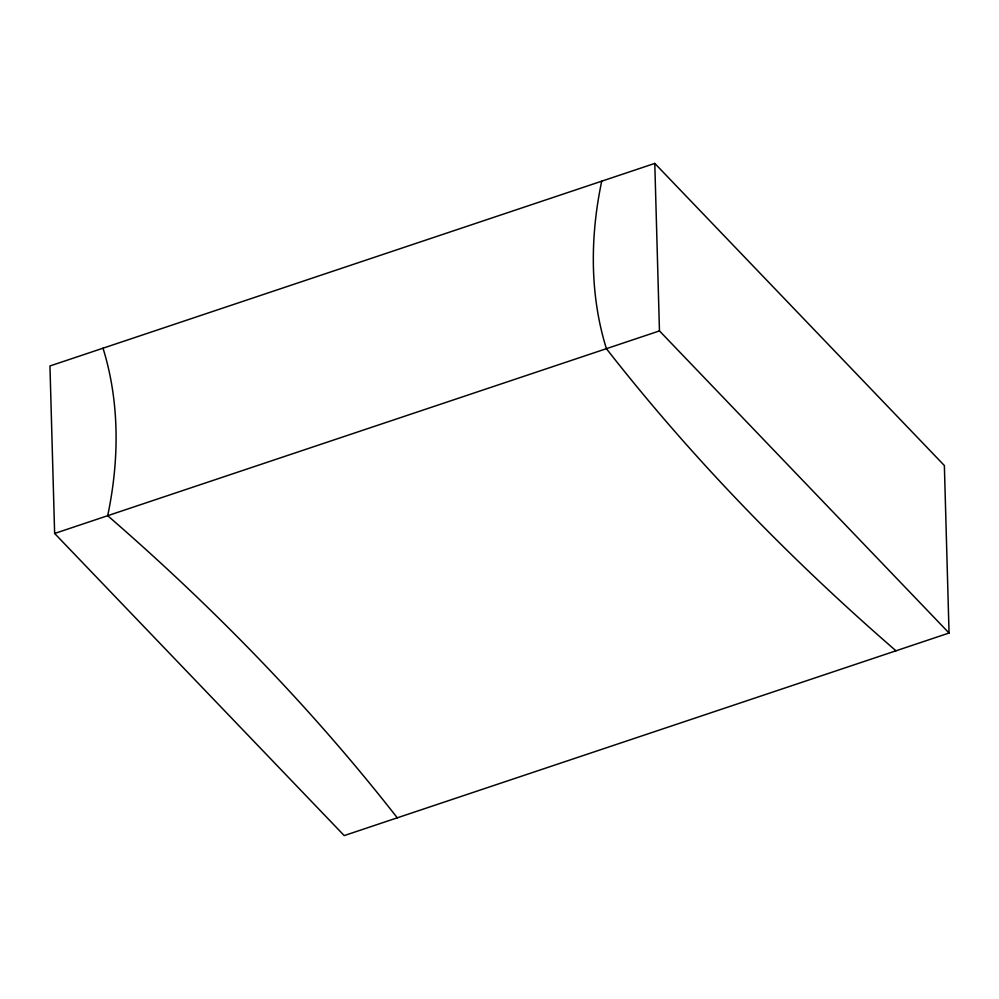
<?xml version="1.0" encoding="UTF-8"?>
<svg xmlns="http://www.w3.org/2000/svg" width="999" height="999" viewBox="0 0 999 999"><rect width="100%" height="100%" fill="white"/><g stroke="black" fill="none" stroke-linecap="round" stroke-linejoin="round"><path stroke-width="1.5" d="M654.782 163.411L49.95 365.971L54.633 533.466L344.218 835.589L949.05 633.029L944.367 465.534L654.782 163.411L659.465 330.906L949.05 633.029M54.633 533.466L659.465 330.906M895.991 650.799A3784.786 2192.455 -1.6 0 1 606.405 348.676A442.869 319.618 -43.8 0 1 601.723 181.181M397.277 817.819A3784.786 2192.455 -1.6 0 0 107.68 515.696A442.869 319.618 -43.8 0 0 103.009 348.201"/></g></svg>
